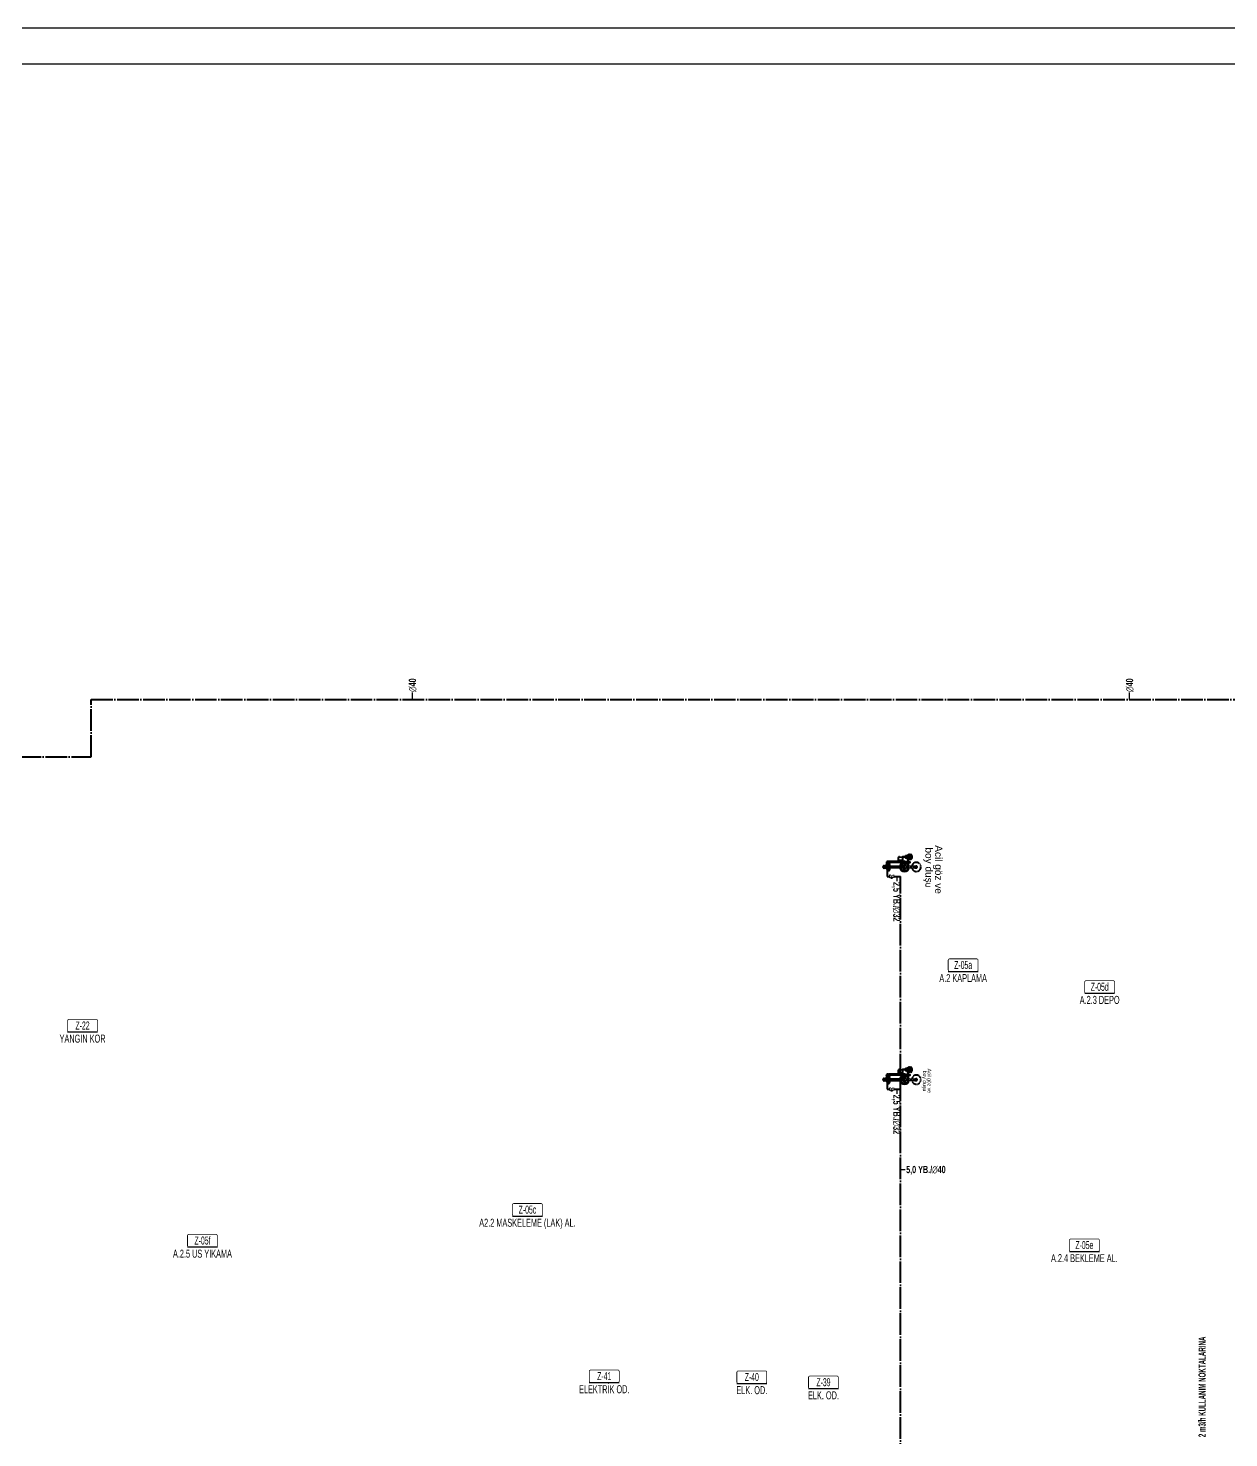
# Model space of a CAD drawing. Header units: centimetres. Extents: x 405464 to 563355, y 50011 to 66875.
# Drawn here: x 483717 to 487052, y 55097 to 59011 of the extents above; entities that cross this region are included whole.
import ezdxf
from ezdxf.enums import TextEntityAlignment as Align

# ---------------------------------------------------------------- set-up
doc = ezdxf.new("R2010")
doc.units = ezdxf.units.CM
doc.linetypes.add('HIDDEN', pattern=[9.525, 6.35, -3.175])
doc.linetypes.add('SOGUKSU1', pattern=[72, 60, -6, 0, -6])
for name, color, linetype in [('-M-MAHAL-DEBILER', 7, 'Continuous'), ('-M-MAHAL-ETIKET-NOT', 7, 'Continuous'), ('-M-MAHAL-ETIKET-NOTM', 7, 'Continuous'), ('-M-MAHAL-ETK-', 7, 'Continuous'), ('-M-MAHAL-HAVA-DEGISIM', 7, 'Continuous'), ('-M-MAHAL-NO', 7, 'Continuous'), ('-M-MAHAL-NOM', 7, 'Continuous')]:
    doc.layers.add(name, color=color, linetype=linetype)
for name, color, linetype, lineweight in [('0-KRCN-IST-KÜRESEL VANA', 4, 'Continuous', 25), ('0-KRCN-SHT-SOGUKSU', 141, 'SOGUKSU1', 40), ('0-KRCN-SHT-YAZI-ÇAP-TEMSU', 81, 'Continuous', 30), ('0-KRCN-SHT-ŞOK DUŞ', 171, 'Continuous', 40), ('0-KRCN-Z-ANTET', 71, 'Continuous', 30), ('0-MEK-SHT-SOGUKSU', 141, 'SOGUKSU1', 30), ('0-MEK-SHT-YAZI-ÇAP-TEMSU', 81, 'Continuous', 30)]:
    doc.layers.add(name, color=color, linetype=linetype, lineweight=lineweight)
doc.styles.add('-M-ISSO-TEXT-TTF', font='ARIALN.TTF')
doc.styles.add('-M-MHLETK-NOT', font='romans.shx', dxfattribs={"width": 0.7})
doc.styles.add('-M-MHLETK-TEXT', font='ARIALN.TTF', dxfattribs={"width": 0.7})
doc.styles.add('CAP', font='ARIALNB.TTF')
doc.styles.get("Standard").update_dxf_attribs({"font": 'arial.ttf'})

# ---------------------------------------------------------------- blocks, each defined once
blk = doc.blocks.new('M-MHLETK-YNG')
at = {"layer": '-M-MAHAL-ETIKET-NOTM', "color": 3, "style": '-M-ISSO-TEXT-TTF', "width": 0.8, "flags": 8}
blk.add_attdef('MAH-ADI2', text='', height=1.11, dxfattribs=at).set_placement((0, -2.55), align=Align.MIDDLE_CENTER)
at = {"layer": '-M-MAHAL-HAVA-DEGISIM', "style": '-M-MHLETK-NOT', "width": 0.5, "flags": 8}
blk.add_attdef('HAVADEG', text='', height=0.6, dxfattribs=at).set_placement((0, 3.61), align=Align.MIDDLE_CENTER)
blk.add_wipeout([(-2.08, 1.74), (2.08, 1.74), (2.08, 0), (-2.08, 0)]).dxf.layer = '-M-MAHAL-ETK-'
at = {"layer": '-M-MAHAL-ETK-', "color": 0}
for p, q in [((-2.08, 0), (2.08, 0)), ((-1.16, 0), (-1.16, 0))]:
    blk.add_line(p, q, dxfattribs=at)
blk.add_lwpolyline([(-1.88, 1.74, 0.1, 0.1, 0), (1.88, 1.74, 0.1, 0.1, -0.414214), (2.08, 1.54, 0.1, 0.1, 0), (2.08, 0.2, 0.1, 0.1, -0.414214), (1.88, 0, 0.1, 0.1, 0), (-1.88, 0, 0.1, 0.1, -0.414214), (-2.08, 0.2, 0.1, 0.1, 0), (-2.08, 1.54, 0.1, 0.1, -0.414214)], format="xyseb", close=True, dxfattribs=at)
at = {"layer": '-M-MAHAL-DEBILER', "color": 4, "style": '-M-MHLETK-NOT', "width": 0.5, "flags": 8}
blk.add_attdef('DEBIS', text='', height=0.4, dxfattribs=at).set_placement((-2.17, 2.15), align=Align.MIDDLE_CENTER)
at = {"layer": '-M-MAHAL-DEBILER', "color": 191, "style": '-M-MHLETK-NOT', "width": 0.5, "flags": 8}
blk.add_attdef('DEBIR', text='', height=0.4, dxfattribs=at).set_placement((-1.61, 2.15), align=Align.MIDDLE_CENTER)
at = {"layer": '-M-MAHAL-DEBILER', "color": 31, "style": '-M-MHLETK-NOT', "width": 0.5, "flags": 8}
blk.add_attdef('DEBIF', text='', height=0.4, dxfattribs=at).set_placement((1.59, 2.15), align=Align.MIDDLE_CENTER)
at = {"layer": '-M-MAHAL-DEBILER', "color": 1, "style": '-M-MHLETK-NOT', "width": 0.5, "flags": 8}
blk.add_attdef('DEBIE', text='', height=0.4, dxfattribs=at).set_placement((2.32, 2.15), align=Align.MIDDLE_CENTER)
at = {"layer": '-M-MAHAL-ETIKET-NOT', "color": 3}
for tag, height, style, width, flags, p in [('KIS', 0.04, '-M-MHLETK-NOT', 0.5, 9, (-2.59, 1.62)), ('ALAN', 0.04, '-M-MHLETK-NOT', 0.5, 9, (-2.58, 1.56)), ('RH', 0.04, '-M-MHLETK-NOT', 0.5, 9, (-2.39, 1.62)), ('YUKSEKLIK', 0.04, '-M-MHLETK-NOT', 0.5, 9, (-2.32, 1.56)), ('YAZ', 0.04, '-M-MHLETK-NOT', 0.5, 9, (-2.18, 1.62)), ('MAH-ADI', 1.11, '-M-ISSO-TEXT-TTF', 0.8, 8, (0, -0.93))]:
    blk.add_attdef(tag, text='', height=height, dxfattribs=dict(at, style=style, width=width, flags=flags)).set_placement(p, align=Align.MIDDLE_CENTER)
at = {"layer": '-M-MAHAL-ETIKET-NOT', "color": 3, "style": '-M-MHLETK-NOT', "width": 0.5, "flags": 9}
for tag, p, height in [('HL', (-2.62, 1.49), 0.0286), ('KLKTR', (-2.62, 1.42), 0.04), ('RDY-BOY1', (-2.61, 1.37), 0.0286), ('RDY-BOY2', (-2.61, 1.32), 0.0286), ('RDY-BOY3', (-2.61, 1.27), 0.0286), ('RDY-BOY4', (-2.61, 1.22), 0.0286), ('KON-BOY1', (-2.61, 1.14), 0.0286), ('KON-BOY2', (-2.61, 1.09), 0.0286), ('KON-BOY3', (-2.61, 1.04), 0.0286), ('FCU-TIP1', (-2.61, 0.96), 0.0286), ('FCU-TIP2', (-2.61, 0.91), 0.0286), ('FCU-TIP3', (-2.61, 0.86), 0.0286), ('VRV-TIP1', (-2.61, 0.76), 0.0286), ('VRV-TIP2', (-2.61, 0.71), 0.0286), ('HLA', (-2.52, 1.49), 0.0286), ('FCU-ADET1', (-2.52, 0.96), 0.0286), ('FCU-ADET2', (-2.52, 0.91), 0.0286), ('FCU-ADET3', (-2.52, 0.86), 0.0286), ('VRV-ADET1', (-2.52, 0.76), 0.0286), ('VRV-ADET2', (-2.52, 0.71), 0.0286), ('RDY-TIP1', (-2.5, 1.37), 0.0286), ('RDY-TIP2', (-2.5, 1.32), 0.0286), ('RDY-TIP3', (-2.5, 1.27), 0.0286), ('RDY-TIP4', (-2.5, 1.22), 0.0286), ('KON-TIP1', (-2.5, 1.14), 0.0286), ('KON-TIP2', (-2.5, 1.09), 0.0286), ('KON-TIP3', (-2.5, 1.04), 0.0286), ('FCU-KAP1', (-2.4, 0.96), 0.0286), ('FCU-KAP2', (-2.4, 0.91), 0.0286), ('FCU-KAP3', (-2.4, 0.86), 0.0286), ('VRV-KAP1', (-2.4, 0.76), 0.0286), ('VRV-KAP2', (-2.4, 0.71), 0.0286), ('RDY-ADET1', (-2.39, 1.37), 0.0286), ('RDY-ADET2', (-2.39, 1.32), 0.0286), ('RDY-ADET3', (-2.39, 1.27), 0.0286), ('RDY-ADET4', (-2.39, 1.22), 0.0286), ('KON-ADET1', (-2.39, 1.14), 0.0286), ('KON-ADET2', (-2.39, 1.09), 0.0286), ('KON-ADET3', (-2.39, 1.04), 0.0286), ('FCU-DUY1', (-2.27, 0.96), 0.0286), ('FCU-DUY2', (-2.27, 0.91), 0.0286), ('FCU-DUY3', (-2.27, 0.86), 0.0286), ('VRV-DUY1', (-2.27, 0.76), 0.0286), ('VRV-DUY2', (-2.27, 0.71), 0.0286), ('RDY-ISI1', (-2.27, 1.37), 0.0286), ('RDY-ISI2', (-2.27, 1.32), 0.0286), ('RDY-ISI3', (-2.27, 1.27), 0.0286), ('RDY-ISI4', (-2.27, 1.22), 0.0286), ('KON-ISI1', (-2.27, 1.14), 0.0286), ('KON-ISI2', (-2.27, 1.09), 0.0286), ('KON-ISI3', (-2.27, 1.04), 0.0286), ('SHG', (-2.23, 1.49), 0.0286), ('AHU', (-2.23, 1.44), 0.0286), ('FCU-SOG1', (-2.15, 0.96), 0.0286), ('FCU-SOG2', (-2.15, 0.91), 0.0286), ('FCU-SOG3', (-2.15, 0.86), 0.0286), ('VRV-SOG1', (-2.15, 0.76), 0.0286), ('VRV-SOG2', (-2.15, 0.71), 0.0286), ('LHG', (-2.13, 1.49), 0.0286), ('RDY-BNP1', (-2.1, 1.37), 0.0286), ('RDY-BNP2', (-2.1, 1.32), 0.0286), ('RDY-BNP3', (-2.1, 1.27), 0.0286), ('RDY-BNP4', (-2.1, 1.22), 0.0286), ('KON-BNP1', (-2.1, 1.14), 0.0286), ('KON-BNP2', (-2.1, 1.09), 0.0286), ('KON-BNP3', (-2.1, 1.04), 0.0286), ('HG', (-2.04, 1.49), 0.0286), ('FCU-ISI1', (-2.04, 0.96), 0.0286), ('FCU-ISI2', (-2.04, 0.91), 0.0286), ('FCU-ISI3', (-2.04, 0.86), 0.0286), ('VRV-ISI1', (-2.04, 0.76), 0.0286), ('VRV-ISI2', (-2.04, 0.71), 0.0286), ('HGA', (-1.96, 1.49), 0.0286), ('EF', (-1.96, 1.44), 0.0286), ('RDY-BNK1', (-1.96, 1.37), 0.0286), ('RDY-BNK2', (-1.96, 1.32), 0.0286), ('RDY-BNK3', (-1.96, 1.27), 0.0286), ('RDY-BNK4', (-1.96, 1.22), 0.0286), ('KON-BNK1', (-1.96, 1.14), 0.0286), ('KON-BNK2', (-1.96, 1.09), 0.0286), ('KON-BNK3', (-1.96, 1.04), 0.0286), ('FCU-DEBI1', (-1.95, 0.96), 0.0286), ('FCU-DEBI2', (-1.95, 0.91), 0.0286), ('FCU-DEBI3', (-1.95, 0.86), 0.0286), ('VRV-DEBI1', (-1.95, 0.76), 0.0286), ('VRV-DEBI2', (-1.95, 0.71), 0.0286), ('FCU-BNP1', (-1.83, 0.96), 0.0286), ('FCU-BNP2', (-1.83, 0.91), 0.0286), ('FCU-BNP3', (-1.83, 0.86), 0.0286), ('VRV-BNP1', (-1.83, 0.76), 0.0286), ('VRV-BNP2', (-1.83, 0.71), 0.0286), ('FCU-BNK1', (-1.61, 0.96), 0.0286), ('FCU-BNK2', (-1.61, 0.91), 0.0286), ('FCU-BNK3', (-1.61, 0.86), 0.0286), ('VRV-BNK1', (-1.61, 0.76), 0.0286), ('VRV-BNK2', (-1.61, 0.71), 0.0286)]:
    blk.add_attdef(tag, p, '', height=height, dxfattribs=at)
at = {"layer": '-M-MAHAL-HAVA-DEGISIM', "style": '-M-MHLETK-NOT', "width": 0.5, "flags": 8}
blk.add_attdef('HAVA', text='', height=0.6, dxfattribs=at).set_placement((0, 2.4), align=Align.MIDDLE_CENTER)
at = {"layer": '-M-MAHAL-NO', "color": 7, "style": '-M-MHLETK-TEXT', "width": 0.6, "flags": 8}
blk.add_attdef('MAH-NO', text='', height=1.11, dxfattribs=at).set_placement((0, 0.89), align=Align.MIDDLE_CENTER)
at = {"layer": '-M-MAHAL-NOM', "color": 7, "style": '-M-MHLETK-TEXT', "width": 0.6, "flags": 8}
blk.add_attdef('MAH-NOM', text='', height=1.11, dxfattribs=at).set_placement((0, 0.89), align=Align.MIDDLE_CENTER)
blk = doc.blocks.new('EYE WASH & SHOWER')
at = {"layer": '0-KRCN-SHT-ŞOK DUŞ', "color": 120, "linetype": 'HIDDEN', "ltscale": 0.05}
blk.add_polyline3d([(22, 803, 0), (34, 806, 0), (46, 810, 0), (58, 815, 0), (69, 821, 0), (79, 828, 0), (88, 837, 0), (97, 846, 0), (104, 856, 0), (111, 866, 0), (116, 878, 0), (121, 889, 0), (124, 901, 0), (126, 914, 0), (127, 926, 0), (126, 939, 0), (124, 951, 0), (122, 963, 0), (117, 975, 0), (112, 987, 0), (106, 997, 0), (98, 1007, 0), (90, 1017, 0), (81, 1025, 0), (71, 1033, 0), (60, 1039, 0), (49, 1045, 0), (37, 1049, 0), (25, 1052, 0), (12, 1054, 0), (0, 1054, 0), (-13, 1054, 0), (-25, 1052, 0), (-37, 1049, 0), (-49, 1044, 0), (-60, 1039, 0), (-71, 1033, 0), (-81, 1025, 0), (-90, 1017, 0), (-98, 1007, 0), (-106, 997, 0), (-112, 986, 0), (-117, 975, 0), (-122, 963, 0), (-124, 951, 0), (-126, 939, 0), (-127, 926, 0), (-126, 914, 0), (-124, 901, 0), (-121, 889, 0), (-116, 877, 0), (-111, 866, 0), (-104, 856, 0), (-97, 846, 0), (-88, 836, 0), (-79, 828, 0), (-68, 821, 0), (-58, 815, 0), (-46, 810, 0), (-34, 806, 0), (-22, 803, 0)], dxfattribs=at)
at = {"layer": '0-KRCN-SHT-ŞOK DUŞ', "linetype": 'HIDDEN', "ltscale": 0.05}
for points in [[(22, 917, 0), (23, 919, 0), (24, 921, 0), (24, 923, 0), (25, 926, 0), (25, 928, 0), (24, 930, 0), (24, 932, 0), (24, 935, 0), (23, 937, 0), (22, 939, 0), (21, 941, 0), (19, 943, 0), (18, 944, 0), (16, 946, 0), (15, 947, 0), (13, 949, 0), (11, 950, 0), (9, 951, 0), (6, 951, 0), (4, 952, 0), (2, 952, 0), (0, 952, 0), (-3, 952, 0), (-5, 952, 0), (-7, 951, 0), (-9, 950, 0), (-11, 950, 0), (-13, 948, 0), (-15, 947, 0), (-17, 946, 0), (-18, 944, 0), (-20, 942, 0), (-21, 940, 0), (-22, 938, 0), (-23, 936, 0), (-24, 934, 0), (-24, 932, 0), (-25, 930, 0), (-25, 928, 0), (-25, 925, 0), (-24, 923, 0), (-24, 921, 0), (-23, 919, 0), (-22, 917, 0)], [(-25, 887, 0), (-25, 890, 0)], [(-25, 887, 0), (-25, 890, 0)], [(-23, 891, 0), (-20, 891, 0)], [(-23, 891, 0), (-20, 891, 0)], [(-23, 885, 0), (-20, 885, 0)], [(-23, 885, 0), (-20, 885, 0)], [(22, 927, 0), (22, 930, 0), (22, 932, 0), (21, 934, 0), (21, 936, 0), (20, 938, 0), (19, 940, 0), (17, 942, 0), (16, 943, 0), (14, 945, 0), (12, 946, 0), (11, 947, 0), (9, 948, 0), (6, 949, 0), (4, 949, 0), (2, 950, 0), (0, 950, 0), (-2, 950, 0), (-4, 949, 0), (-6, 949, 0), (-9, 948, 0), (-11, 947, 0), (-12, 946, 0), (-14, 945, 0), (-16, 943, 0), (-17, 942, 0), (-19, 940, 0), (-20, 938, 0), (-21, 936, 0), (-21, 934, 0), (-22, 932, 0), (-22, 930, 0), (-22, 927, 0)], [(-22, 927, 0), (-22, 917, 0)], [(-22, 891, 0), (-22, 917, 0)], [(-22, 891, 0), (-22, 917, 0)], [(-20, 891, 0), (23, 891, 0)], [(-20, 891, 0), (23, 891, 0)], [(-20, 885, 0), (23, 885, 0)], [(-20, 885, 0), (-15, 885, 0)], [(-20, 885, 0), (-15, 885, 0)], [(-20, 885, 0), (23, 885, 0)], [(-20, 885, 0), (-15, 885, 0)], [(-20, 885, 0), (-15, 885, 0)], [(-17, 568, 0), (-17, 885, 0)], [(17, 568, 0), (17, 885, 0)], [(22, 917, 0), (22, 927, 0)], [(22, 891, 0), (22, 917, 0)], [(22, 891, 0), (22, 917, 0)], [(25, 887, 0), (25, 890, 0)], [(25, 887, 0), (25, 890, 0)]]:
    blk.add_polyline3d(points, dxfattribs=at)
at = {"layer": '0-KRCN-SHT-ŞOK DUŞ'}
for points in [[(-282, 454, 0), (-269, 532, 0)], [(-180, 432, 0), (-264, 432, 0)], [(-180, 548, 0), (-250, 548, 0)], [(-175, 543, 0), (-175, 437, 0)], [(-165, 543, 0), (-175, 543, 0)], [(-165, 529, 0), (-175, 529, 0)], [(-118, 549, 0), (-165, 549, 0), (-165, 522, 0), (-114, 522, 0), (-114, 541, 0)], [(-157, 568, 0), (-157, 570, 0)], [(-156, 571, 0), (-156, 576, 0)], [(-156, 571, 0), (-154, 571, 0)], [(-156, 567, 0), (-153, 567, 0)], [(-156, 567, 0), (-154, 567, 0)], [(-156, 567, 0), (-154, 567, 0)], [(-123, 567, 0), (-156, 567, 0), (-156, 549, 0), (-123, 549, 0), (-123, 564, 0)], [(-155, 619, 0), (-44, 619, 0)], [(-56, 612, 0), (-155, 612, 0)], [(-155, 504, 0), (-155, 207, 0)], [(-124, 504, 0), (-155, 504, 0)], [(-126, 571, 0), (-154, 571, 0)], [(-125, 567, 0), (-154, 567, 0)], [(-126, 567, 0), (-154, 567, 0)], [(-126, 567, 0), (-154, 567, 0)], [(-151, 549, 0), (-151, 522, 0)], [(-148, 567, 0), (-148, 549, 0)], [(-148, 522, 0), (-148, 504, 0)], [(-131, 567, 0), (-131, 549, 0)], [(-131, 522, 0), (-131, 504, 0)], [(-128, 549, 0), (-128, 522, 0)], [(-124, 571, 0), (-126, 571, 0)], [(-123, 567, 0), (-126, 567, 0)], [(-124, 504, 0), (-124, 207, 0)], [(-77, 609, 0), (-72, 609, 0)], [(-77, 584, 0), (-72, 584, 0)], [(-44, 603, 0), (-62, 603, 0)], [(-62, 590, 0), (-44, 590, 0)], [(-59, 615, 0), (-59, 615, 0)], [(-56, 619, 0), (-44, 619, 0)], [(-56, 612, 0), (-44, 612, 0)], [(-45, 590, 0), (-53, 590, 0)], [(-44, 612, 0), (-52, 612, 0)], [(-41, 626, 0), (-44, 626, 0)], [(-44, 626, 0), (-44, 515, 0)], [(-41, 515, 0), (-44, 515, 0)], [(-41, 626, 0), (-41, 515, 0)], [(-41, 619, 0), (-36, 619, 0)], [(-41, 619, 0), (-17, 619, 0)], [(-41, 612, 0), (-36, 612, 0)], [(-17, 612, 0), (-41, 612, 0)], [(-17, 603, 0), (-41, 603, 0)], [(-17, 590, 0), (-41, 590, 0)], [(-31, 528, 0), (-41, 528, 0)], [(-31, 522, 0), (-41, 522, 0)], [(-33, 615, 0), (-33, 615, 0)], [(-31, 539, 0), (-31, 511, 0)], [(31, 539, 0), (-31, 539, 0)], [(-31, 511, 0), (31, 511, 0)], [(-27, 568, 0), (-27, 539, 0)], [(28, 568, 0), (-27, 568, 0)], [(-27, 511, 0), (-27, 482, 0)], [(28, 482, 0), (-27, 482, 0)], [(-20, 157, 0), (-20, 471, 0)], [(-17, 157, 0), (-17, 483, 0)], [(-15, 539, 0), (-15, 511, 0)], [(-14, 539, 0), (-14, 568, 0)], [(-14, 482, 0), (-14, 511, 0)], [(14, 539, 0), (14, 568, 0)], [(14, 482, 0), (14, 511, 0)], [(15, 539, 0), (15, 511, 0)], [(17, 619, 0), (45, 619, 0)], [(45, 612, 0), (17, 612, 0)], [(62, 603, 0), (17, 603, 0)], [(62, 590, 0), (17, 590, 0)], [(17, 157, 0), (17, 483, 0)], [(20, 157, 0), (20, 471, 0)], [(28, 568, 0), (28, 539, 0)], [(28, 511, 0), (28, 482, 0)], [(31, 511, 0), (31, 539, 0)], [(48, 615, 0), (48, 615, 0)], [(72, 610, 0), (77, 610, 0)], [(72, 584, 0), (75, 584, 0)], [(-157, 144, 0), (-157, 142, 0)], [(-156, 145, 0), (-153, 145, 0)], [(-156, 135, 0), (-156, 141, 0)], [(-156, 141, 0), (-153, 141, 0)], [(-153, 145, 0), (-125, 145, 0)], [(-153, 141, 0), (-125, 141, 0)], [(-151, 190, 0), (-151, 162, 0)], [(-147, 207, 0), (-147, 190, 0)], [(-147, 162, 0), (-147, 145, 0)], [(-131, 207, 0), (-131, 190, 0)], [(-131, 162, 0), (-131, 145, 0)], [(-127, 190, 0), (-127, 162, 0)], [(-122, 145, 0), (-125, 145, 0)], [(-122, 141, 0), (-125, 141, 0)], [(-123, 141, 0), (-123, 135, 0)], [(-121, 144, 0), (-121, 142, 0)], [(-113, 131, 0), (-118, 131, 0)], [(-113, 98, 0), (-118, 98, 0)], [(-113, 131, 0), (-113, 128, 0)], [(-113, 128, 0), (-113, 100, 0)], [(-113, 97, 0), (-113, 100, 0)], [(-110, 132, 0), (-112, 132, 0)], [(-110, 96, 0), (-112, 96, 0)], [(-108, 131, 0), (-108, 128, 0)], [(-108, 130, 0), (-50, 130, 0)], [(-108, 128, 0), (-108, 100, 0)], [(-108, 128, 0), (-108, 100, 0)], [(-108, 128, 0), (-108, 100, 0)], [(-108, 97, 0), (-108, 100, 0)], [(-108, 97, 0), (-108, 100, 0)], [(-108, 97, 0), (-108, 100, 0)], [(-108, 99, 0), (-50, 99, 0)], [(-50, 134, 0), (-43, 134, 0)], [(-50, 130, 0), (-50, 134, 0)], [(-50, 130, 0), (-50, 99, 0)], [(-50, 99, 0), (-50, 94, 0)], [(-50, 94, 0), (-43, 94, 0)], [(-43, 94, 0), (-43, 137, 0)], [(-43, 91, 0), (-43, 95, 0)], [(-41, 139, 0), (-38, 139, 0)], [(-41, 90, 0), (-38, 90, 0)], [(-36, 95, 0), (-36, 137, 0)], [(-36, 137, 0), (-22, 137, 0)], [(-36, 91, 0), (-36, 95, 0)], [(-36, 92, 0), (-22, 92, 0)], [(-32, 32, 0), (-32, 29, 0), (-31, 26, 0), (-30, 23, 0), (-29, 20, 0), (-28, 17, 0), (-26, 14, 0), (-25, 12, 0), (-22, 9, 0), (-20, 7, 0), (-18, 5, 0), (-15, 4, 0), (-12, 2, 0), (-9, 1, 0), (-6, 1, 0), (-3, 0, 0), (0, 0, 0), (3, 0, 0), (6, 1, 0), (9, 1, 0), (12, 2, 0), (15, 4, 0), (18, 5, 0), (20, 7, 0), (22, 9, 0), (25, 12, 0), (26, 14, 0), (28, 17, 0), (29, 20, 0), (30, 23, 0), (31, 26, 0), (32, 29, 0), (32, 32, 0)], [(-25, 155, 0), (-25, 152, 0)], [(-25, 155, 0), (-25, 152, 0)], [(-22, 125, 0), (-23, 123, 0), (-24, 121, 0), (-24, 119, 0), (-25, 117, 0), (-25, 114, 0), (-25, 112, 0), (-24, 110, 0), (-24, 108, 0), (-23, 106, 0), (-22, 103, 0), (-21, 101, 0), (-20, 100, 0), (-18, 98, 0), (-17, 96, 0), (-15, 95, 0), (-13, 93, 0), (-11, 92, 0), (-9, 91, 0), (-7, 91, 0), (-5, 90, 0), (-3, 90, 0), (0, 90, 0), (2, 90, 0), (4, 90, 0), (6, 91, 0), (9, 91, 0), (11, 92, 0), (13, 93, 0), (15, 94, 0), (16, 96, 0), (18, 97, 0), (19, 99, 0), (21, 101, 0), (22, 103, 0), (23, 105, 0), (24, 107, 0), (24, 109, 0), (24, 112, 0), (25, 114, 0), (25, 116, 0), (24, 118, 0), (24, 121, 0), (23, 123, 0), (22, 125, 0)], [(-25, 73, 0), (-25, 76, 0)], [(-23, 157, 0), (-20, 157, 0)], [(-23, 157, 0), (-20, 157, 0)], [(-23, 151, 0), (-20, 151, 0)], [(-23, 151, 0), (-20, 151, 0)], [(20, 78, 0), (-23, 78, 0)], [(20, 72, 0), (-23, 72, 0)], [(-22, 151, 0), (-22, 125, 0)], [(-22, 151, 0), (-22, 125, 0)], [(-22, 114, 0), (-22, 125, 0)], [(-22, 114, 0), (-22, 112, 0), (-22, 110, 0), (-21, 108, 0), (-21, 106, 0), (-20, 104, 0), (-19, 102, 0), (-17, 100, 0), (-16, 99, 0), (-14, 97, 0), (-12, 96, 0), (-11, 95, 0), (-9, 94, 0), (-6, 93, 0), (-4, 92, 0), (-2, 92, 0), (0, 92, 0), (2, 92, 0), (4, 92, 0), (6, 93, 0), (9, 94, 0), (11, 95, 0), (12, 96, 0), (14, 97, 0), (16, 99, 0), (17, 100, 0), (19, 102, 0), (20, 104, 0), (21, 106, 0), (21, 108, 0), (22, 110, 0), (22, 112, 0), (22, 114, 0)], [(-22, 78, 0), (-22, 104, 0)], [(-20, 157, 0), (23, 157, 0)], [(-20, 157, 0), (-15, 157, 0)], [(-20, 157, 0), (-15, 157, 0)], [(-20, 157, 0), (23, 157, 0)], [(-20, 157, 0), (-15, 157, 0)], [(-20, 157, 0), (-15, 157, 0)], [(-20, 151, 0), (23, 151, 0)], [(-20, 151, 0), (23, 151, 0)], [(23, 78, 0), (20, 78, 0)], [(23, 72, 0), (20, 72, 0)], [(22, 151, 0), (22, 125, 0)], [(22, 151, 0), (22, 125, 0)], [(22, 125, 0), (22, 114, 0)], [(22, 78, 0), (22, 103, 0)], [(25, 155, 0), (25, 152, 0)], [(25, 155, 0), (25, 152, 0)], [(25, 73, 0), (25, 76, 0)], [(87, 128, 0), (90, 130, 0), (92, 132, 0), (95, 134, 0), (97, 136, 0), (98, 139, 0), (100, 142, 0), (101, 144, 0), (102, 147, 0), (103, 150, 0), (103, 153, 0), (103, 157, 0), (103, 160, 0), (102, 163, 0), (102, 166, 0), (100, 169, 0), (99, 171, 0), (97, 174, 0), (95, 177, 0), (93, 179, 0), (91, 181, 0), (88, 183, 0), (86, 184, 0), (83, 185, 0), (80, 186, 0), (77, 187, 0), (74, 187, 0), (70, 187, 0), (67, 187, 0), (64, 186, 0), (61, 186, 0), (58, 184, 0), (56, 183, 0)]]:
    blk.add_polyline3d(points, dxfattribs=at)
for points in [[(-123, 522, 0), (-123, 504, 0), (-156, 504, 0)], [(-123, 522, 0), (-156, 504, 0), (-156, 522, 0)], [(-114, 190, 0), (-114, 162, 0), (-164, 162, 0)], [(-114, 190, 0), (-164, 162, 0), (-164, 190, 0)], [(-123, 207, 0), (-123, 190, 0), (-156, 190, 0)], [(-123, 207, 0), (-156, 190, 0), (-156, 207, 0)], [(-123, 162, 0), (-123, 145, 0), (-156, 145, 0)], [(-123, 162, 0), (-156, 145, 0), (-156, 162, 0)]]:
    blk.add_polyline3d(points, close=True, dxfattribs=at)
for centre, radius in [((-113, 596), 0.584), ((-109, 626), 0.584), ((-109, 567), 0.584), ((-98, 653), 0.584), ((-98, 540), 0.584), ((-80, 676), 0.584), ((-80, 517), 0.584), ((-56, 696), 0.584), ((-56, 499), 0.584), ((-29, 705), 0.584), ((-29, 488), 0.584), ((29, 705), 0.584), ((29, 488), 0.584), ((56, 694), 0.584), ((56, 499), 0.584), ((80, 676), 0.584), ((80, 517), 0.584), ((98, 653), 0.584), ((98, 540), 0.584), ((109, 626), 0.584), ((109, 567), 0.584), ((113, 596), 0.584), ((-88, 165), 5.56), ((0, 13), 5.56), ((88, 165), 5.56)]:
    blk.add_circle(centre, radius, dxfattribs=at)
at = {"layer": '0-KRCN-SHT-ŞOK DUŞ', "linetype": 'HIDDEN', "ltscale": 0.05}
for centre, start, end in [((-23, 890), 90.0001, 178.0001), ((-23, 890), 90.0001, 178.0001), ((-23, 887), 181.9999, 269.9999), ((-23, 887), 181.9999, 269.9999), ((23, 890), 1.9999, 89.9999), ((23, 890), 1.9999, 89.9999), ((23, 887), 270.0001, 358.0001), ((23, 887), 270.0001, 358.0001)]:
    blk.add_arc(centre, 1.6, start, end, dxfattribs=at)
at = {"layer": '0-KRCN-SHT-ŞOK DUŞ'}
for centre, radius, start, end in [((-264, 451), 19, 170.0018, 270.0002), ((-250, 529), 19.1, 90, 170.0015), ((-180, 543), 4.78, 360, 90), ((-180, 437), 4.78, 270, 0), ((-155, 615), 3.45, 90, 180), ((-155, 615), 3.45, 180, 270), ((-156, 570), 1.15, 90.0013, 178.0012), ((-156, 568), 1.15, 181.9988, 269.9987), ((-156, 568), 1.15, 181.9988, 269.9987), ((-156, 568), 1.15, 181.9988, 269.9987), ((-118, 576), 37.7, 108.449, 180), ((0, 596), 127, 173.0413, 262.4437), ((0, 596), 127, 97.5563, 169.8864), ((-76, 597), 13.4, 158.254, 179.9997), ((-76, 597), 13.4, 179.9997, 201.7454), ((-76, 597), 12.9, 136.082, 158.2554), ((-76, 596), 12.9, 201.7462, 223.9196), ((-76, 597), 12.5, 113.2751, 136.0813), ((-76, 596), 12.5, 223.9187, 246.7249), ((-69, 597), 14.5, 159.7868, 180), ((-69, 597), 14.5, 180, 200.2132), ((-70, 597), 12.9, 138.3663, 159.7866), ((-70, 596), 12.9, 200.2134, 221.6337), ((-77, 598), 12, 90.0021, 113.2769), ((-77, 596), 12, 246.726, 270.0008), ((-71, 598), 11.7, 114.9852, 138.3666), ((-71, 595), 11.7, 221.6334, 245.0148), ((-77, 598), 12, 83.4218, 89.9969), ((-77, 596), 12, 270.0031, 273.6151), ((-72, 599), 10.2, 89.9995, 114.9846), ((-72, 594), 10.2, 245.0154, 270.0005), ((-69, 596), 5.96, 162.4468, 179.9994), ((-69, 596), 5.96, 180.0006, 197.5532), ((-71, 597), 3.72, 118.4767, 142.6337), ((-70, 597), 4.69, 142.6328, 162.4469), ((-70, 596), 4.69, 197.5531, 217.3672), ((-71, 595), 3.72, 217.3663, 241.5233), ((-72, 599), 10.2, 65.0154, 90.0005), ((-71, 598), 2.69, 90.0018, 118.4781), ((-71, 595), 2.69, 241.5219, 269.9982), ((-72, 594), 10.2, 269.9995, 294.9846), ((-71, 598), 2.69, 61.5221, 89.9985), ((-71, 595), 2.69, 270.0015, 298.4779), ((-72, 597), 3.72, 37.3656, 61.5227), ((-72, 595), 3.72, 298.4773, 322.6344), ((-72, 597), 4.69, 17.5531, 37.3672), ((-72, 596), 4.69, 322.6328, 342.4469), ((-74, 596), 5.96, 359.9998, 17.5524), ((-74, 596), 5.96, 342.4476, 0.0002), ((-72, 598), 11.7, 41.6334, 65.0148), ((-72, 595), 11.7, 294.9852, 318.3666), ((-73, 597), 12.9, 20.2134, 41.6337), ((-73, 596), 12.9, 318.3663, 339.7866), ((-75, 597), 14.5, 359.9998, 20.2129), ((-75, 597), 14.5, 339.7871, 0.0002), ((-56, 615), 3.45, 90, 180), ((-56, 615), 3.45, 180, 270), ((-36, 615), 3.45, 360, 90), ((-36, 615), 3.45, 270, 0), ((0, 596), 35.7, 154.4798, 166.561), ((0, 596), 35.7, 154.4797, 169.7584), ((0, 596), 35.7, 190.2419, 231.8569), ((0, 596), 35.7, 190.2419, 231.8569), ((0, 596), 35.7, 117.881, 141.3565), ((0, 596), 127, 277.5563, 82.4437), ((0, 596), 35.7, 38.6442, 62.1197), ((0, 596), 35.7, 38.6442, 62.1197), ((0, 596), 35.7, 308.1426, 349.7576), ((0, 596), 35.7, 308.1426, 349.7576), ((0, 596), 35.7, 10.2416, 25.5203), ((0, 596), 35.7, 10.2416, 25.5203), ((45, 615), 3.45, 360, 90), ((45, 615), 3.45, 270, 0), ((75, 597), 14.5, 159.8015, 180.002), ((75, 597), 14.5, 179.998, 200.1985), ((73, 597), 13, 138.3824, 159.7959), ((73, 596), 13, 200.2025, 221.6161), ((72, 598), 11.7, 115.0005, 138.3865), ((72, 595), 11.7, 221.616, 245.0019), ((72, 599), 10.2, 89.9996, 114.9996), ((73, 597), 4.69, 142.632, 162.446), ((74, 596), 5.96, 162.4429, 179.9955), ((74, 596), 5.96, 180.0045, 197.5571), ((73, 596), 4.69, 197.554, 217.368), ((72, 594), 10.2, 245.0004, 270.0004), ((72, 597), 3.72, 118.4792, 142.6362), ((72, 595), 3.72, 217.3638, 241.5208), ((71, 598), 2.69, 90.0007, 118.4771), ((71, 595), 2.69, 241.5229, 269.9993), ((71, 598), 2.69, 61.5202, 89.9966), ((71, 595), 2.69, 270.0034, 298.4798), ((72, 599), 10.2, 65.0004, 90.0004), ((72, 594), 10.2, 269.9996, 294.9996), ((71, 597), 3.72, 37.3699, 61.5269), ((71, 595), 3.72, 298.4731, 322.6301), ((70, 597), 4.69, 17.5459, 37.36), ((70, 596), 4.69, 322.64, 342.4541), ((69, 596), 5.96, 0.0045, 17.5571), ((69, 596), 5.96, 342.4429, 359.9955), ((77, 595), 11.9, 261.8613, 269.8092), ((77, 598), 11.9, 89.8089, 94.5116), ((71, 598), 11.7, 41.6117, 64.9976), ((71, 595), 11.7, 294.9999, 318.3858), ((77, 598), 11.9, 66.3695, 89.8108), ((77, 595), 11.9, 269.8082, 293.2494), ((70, 597), 13, 20.2015, 41.615), ((70, 596), 13, 318.3865, 339.8001), ((76, 597), 12.5, 43.4974, 66.3656), ((76, 596), 12.5, 293.2525, 316.1207), ((69, 597), 14.5, 0.0009, 20.2013), ((69, 597), 14.5, 339.7987, 359.9991), ((76, 596), 13, 316.1175, 338.2193), ((76, 597), 13, 21.4004, 43.5022), ((76, 597), 13.6, 359.8086, 21.3971), ((76, 597), 13.6, 338.2194, 359.808), ((103, 578), 4.76, 349.8223, 0.0071), ((-156, 144), 1.15, 90.0144, 178.0143), ((-156, 142), 1.15, 181.9857, 269.9856), ((-118, 135), 37.7, 179.5814, 269.9998), ((-123, 144), 1.15, 1.9857, 89.9856), ((-123, 142), 1.15, 270.0144, 358.0143), ((-118, 135), 4.56, 179.9984, 269.9984), ((-112, 131), 1.15, 92.0431, 180.043), ((-112, 98), 1.15, 180.0203, 268.0202), ((-110, 131), 1.15, 359.957, 87.9569), ((-110, 98), 1.15, 271.9798, 359.9797), ((-110, 98), 1.15, 271.9798, 359.9797), ((-110, 98), 1.15, 271.9798, 359.9797), ((-71, 156), 31.7, 59.9748, 235.1475), ((0, 279), 111, 239.9779, 258.5628), ((-143, 32), 111, 359.9753, 36.9404), ((-41, 137), 1.6, 91.9726, 179.9726), ((-41, 91), 1.6, 179.9819, 267.9819), ((-38, 137), 1.6, 0.0274, 88.0274), ((-38, 91), 1.6, 272.0181, 0.0181), ((-23, 155), 1.6, 90.0001, 178.0001), ((-23, 155), 1.6, 90.0001, 178.0001), ((-23, 152), 1.6, 181.9999, 269.9999), ((-23, 152), 1.6, 181.9999, 269.9999), ((-23, 76), 1.6, 90.0001, 178.0001), ((-23, 73), 1.6, 181.9999, 269.9999), ((0, 279), 111, 281.5518, 300.0256), ((23, 155), 1.6, 1.9999, 89.9999), ((23, 155), 1.6, 1.9999, 89.9999), ((23, 152), 1.6, 270.0001, 358.0001), ((23, 152), 1.6, 270.0001, 358.0001), ((23, 76), 1.6, 2.0045, 90.0044), ((23, 73), 1.6, 269.9956, 357.9955), ((143, 32), 111, 119.9758, 180.0247)]:
    blk.add_arc(centre, radius, start, end, dxfattribs=at)
at = {"layer": '0-KRCN-SHT-ŞOK DUŞ', "color": 120}
for radius, start, end in [(123, 172.816, 262.1988), (123, 97.8011, 169.5571), (119, 172.5749, 261.9367), (119, 98.0633, 169.2043), (110, 171.9252, 255.5362), (110, 98.7698, 168.2527), (123, 277.8011, 82.1989), (119, 278.0633, 81.9367), (110, 284.6592, 81.2303)]:
    blk.add_arc((0, 596), radius, start, end, dxfattribs=at)
blk = doc.blocks.new('A$C69F6072A')
at = {"layer": '0-KRCN-SHT-ŞOK DUŞ'}
h = blk.add_hatch(color=256, dxfattribs=at)
h.paths.add_polyline_path([(6, 17.2, 0.556435), (-7.3, 17.2, 0.604675)])
h.paths.add_polyline_path([(5, 17.2, -0.554804), (-6.3, 17.2, -0.510543)], flags=16)
for points in [[(-4.1, 5.6, 0.655822), (-1.7, 3.8), (-1.7, -3.4), (0.3, -3.4), (0.3, 3.8, 0.655822), (2.8, 5.6)], [(11.6, 8.4), (11.6, 4.7), (14.4, 4.7), (14.4, 8.4), (18.2, 8.4), (18.2, 11.3), (14.4, 11.3), (14.4, 15), (11.6, 15), (11.6, 11.3), (7.8, 11.3), (7.8, 8.4)]]:
    blk.add_hatch(color=256, dxfattribs=at).paths.add_polyline_path(points)
blk.add_lwpolyline([(-1.7, 3.6), (-2.5, 3.6, -0.414214), (-4.2, 5.3), (-4.2, 5.6), (2.8, 5.6), (2.8, 5.3, -0.414214), (1.2, 3.6), (0.3, 3.6)], format="xyb", dxfattribs=at)
for points in [[(0.3, 3.6), (0.3, -3.4), (-1.7, -3.4), (-1.7, 3.6)], [(11.6, 11.3), (7.8, 11.3), (7.8, 8.4), (11.6, 8.4)], [(11.6, 11.3), (11.6, 15), (14.4, 15), (14.4, 11.3)], [(14.4, 8.4), (14.4, 4.7), (11.6, 4.7), (11.6, 8.4)], [(14.4, 8.4), (18.2, 8.4), (18.2, 11.3), (14.4, 11.3)]]:
    blk.add_lwpolyline(points, dxfattribs=at)
for centre, radius in [((-7.1, 12.7), 0.271), ((-5.8, 11), 0.271), ((-4.9, 9.6), 0.271), ((-4.2, 8.1), 0.271), ((-4.1, 12.7), 0.271), ((-3.8, 6.6), 0.271), ((-3.4, 11), 0.271), ((-2.7, 9.6), 0.271), ((-0.7, 17.8), 2.26), ((-2.3, 8.1), 0.271), ((-2, 6.6), 0.271), ((-0.7, 17.8), 1.3), ((-0.7, 12.3), 0.271), ((-0.7, 10.2), 0.271), ((-0.7, 8.4), 0.271), ((-0.7, 6.6), 0.271), ((0.7, 6.6), 0.271), ((1, 8.1), 0.271), ((1.4, 9.6), 0.271), ((2, 11), 0.271), ((2.5, 6.6), 0.271), ((2.8, 12.7), 0.271), ((2.9, 8.1), 0.271), ((3.6, 9.6), 0.271), ((4.4, 11), 0.271), ((5.7, 12.7), 0.271)]:
    blk.add_circle(centre, radius, dxfattribs=at)
for centre, radius, start, end in [((-0.7, 13.1), 7.8, 31.8138, 148.1862), ((-0.7, 20.7), 7.48, 207.6794, 332.3206), ((-0.7, 13.1), 6.95, 35.9075, 144.0925), ((-0.7, 20.7), 6.63, 211.9566, 328.0434)]:
    blk.add_arc(centre, radius, start, end, dxfattribs=at)
blk = doc.blocks.new('0-MEK-SHT-KÜRESELVANA')
at = {"layer": '0-KRCN-IST-KÜRESEL VANA'}
blk.add_hatch(color=256, dxfattribs=at).paths.add_polyline_path([(1.4, 0, 1), (-1.4, 0, 1)])
for p, q in [((-1.1, 0.9), (-4.2, 3)), ((-4.2, -3.1), (-4.2, 3)), ((-4.2, 3), (-4.2, -3.1)), ((-2.4, 4.6), (2.3, 4.6)), ((0, 4.6), (-2.4, 4.6)), ((0, 0), (0, 4.6)), ((2.3, 4.6), (0, 4.6)), ((1.1, 0.8), (4.3, 3)), ((4.3, -3.1), (4.3, 3)), ((4.3, 3), (4.3, -3.1)), ((-4.2, -3.1), (-1.1, -0.9)), ((4.3, -3.1), (1.1, -0.8))]:
    blk.add_line(p, q, dxfattribs=at)
for points in [[(-4.5, 3.7), (-5, 3.7), (-5, -3.8), (-4.5, -3.8)], [(4.6, 3.7), (5, 3.7), (5, -3.8), (4.6, -3.8)]]:
    blk.add_lwpolyline(points, close=True, dxfattribs=at)
blk.add_circle((0, 0), 1.42, dxfattribs=at)
blk.add_wipeout([(4.3, 3), (4.3, -3.1), (1.1, -0.9), (1.2, -0.8), (1.2, -0.7), (1.2, -0.7), (1.3, -0.6), (1.3, -0.5), (1.4, -0.4), (1.4, -0.3), (1.4, -0.2), (1.4, -0.1), (1.4, 0), (1.4, 0.1), (1.4, 0.2), (1.4, 0.2), (1.4, 0.3), (1.4, 0.4), (1.3, 0.5), (1.3, 0.6), (1.2, 0.7), (1.2, 0.7), (1.2, 0.8), (1.1, 0.8), (1.1, 0.9)]).dxf.layer = '0-KRCN-IST-KÜRESEL VANA'
blk.add_wipeout([(-4.2, 3), (-4.2, -3.1), (-1.1, -0.9), (-1.2, -0.8), (-1.2, -0.7), (-1.2, -0.7), (-1.3, -0.6), (-1.3, -0.5), (-1.4, -0.4), (-1.4, -0.3), (-1.4, -0.2), (-1.4, -0.1), (-1.4, 0), (-1.4, 0.1), (-1.4, 0.2), (-1.4, 0.2), (-1.4, 0.3), (-1.4, 0.4), (-1.3, 0.5), (-1.3, 0.6), (-1.2, 0.7), (-1.2, 0.7), (-1.2, 0.8), (-1.1, 0.8), (-1.1, 0.9)]).dxf.layer = '0-KRCN-IST-KÜRESEL VANA'

msp = doc.modelspace()

# ---------------------------------------------------------------- linework, layer by layer
at = {"layer": '0-KRCN-SHT-SOGUKSU'}
for p, q in [((483891.7, 56988.2), (483891.7, 57147)), ((483891.7, 57147), (487541.7, 57147)), ((475473.2, 56988.2), (483891.7, 56988.2)), ((486103.3, 56682), (486103.3, 56655.8)), ((486103.3, 56655.8), (486140.6, 56655.8)), ((486140.6, 54949.8), (486140.6, 56655.8)), ((486103.3, 56091.2), (486103.3, 56065)), ((486103.3, 56065), (486140.6, 56065))]:
    msp.add_line(p, q, dxfattribs=at)
at = {"layer": '0-KRCN-Z-ANTET'}
for points in [[(405464.1, 50011.3), (563355.4, 50011.3), (563355.4, 59011.3), (405464.1, 59011.3)], [(470564.1, 50111.3), (502064.1, 50111.3), (502064.1, 58911.3), (470564.1, 58911.3)]]:
    msp.add_lwpolyline(points, close=True, dxfattribs=at)
at = {"layer": '0-MEK-SHT-YAZI-ÇAP-TEMSU', "linetype": 'Continuous'}
for p, q in [((484784.1, 57147), (484784.1, 57166.5)), ((486776.4, 57147), (486776.4, 57166.5)), ((486140.6, 55841.7), (486153.5, 55841.7))]:
    msp.add_line(p, q, dxfattribs=at)

# ---------------------------------------------------------------- block references
at = {"layer": '0-KRCN-SHT-ŞOK DUŞ', "rotation": 270}
for name, p, xscale, yscale, zscale in [('EYE WASH & SHOWER', (486091.5, 56682), 0.1000000000003638, 0.1000000000003638, 0.1000000000003638), ('A$C69F6072A', (486150, 56709.2), 1.10000000000582, 1.10000000000582, 1.10000000000582), ('EYE WASH & SHOWER', (486091.5, 56091.3), 0.1000000000003638, 0.1000000000003638, 0.1000000000003638), ('A$C69F6072A', (486150, 56118.5), 1.10000000000582, 1.10000000000582, 1.10000000000582)]:
    msp.add_blockref(name, p, dxfattribs=dict(at, xscale=xscale, yscale=yscale, zscale=zscale))

# ---------------------------------------------------------------- texts
at = {"layer": '0-KRCN-SHT-YAZI-ÇAP-TEMSU', "linetype": 'Continuous', "style": 'CAP', "width": 0.6}
msp.add_text('2 m3/h KULLANIM NOKTALARINA ', height=20, rotation=90, dxfattribs=at).set_placement((486988.1, 55098.4))
at = {"layer": '0-KRCN-SHT-ŞOK DUŞ', "color": 0, "attachment_point": 1, "rotation": 270, "line_spacing_factor": 0.8}
for s, insert, char_height, width in [('\\pi12.9003;Acil göz ve \\P\\pi18.99512;boy duş{\\Fisocp|c0;u}', (486256.2, 56755.1), 20, 147.9), ('\\pi12.9003;Acil göz ve \\P\\pi18.99512;boy duşu', (486225.6, 56134.8), 10, 94.99)]:
    msp.add_mtext(s, dxfattribs=dict(at, insert=insert, char_height=char_height, width=width))
at = {"layer": '0-MEK-SHT-YAZI-ÇAP-TEMSU', "linetype": 'Continuous', "style": 'CAP', "width": 0.7}
for p in [(484784.1, 57168.1), (486776.4, 57168.1)]:
    msp.add_text('∅40', height=20, rotation=90, dxfattribs=at).set_placement(p, align=Align.MIDDLE_LEFT)
msp.add_text('5,0 YB./∅40', height=20, dxfattribs=at).set_placement((486155.8, 55841.7), align=Align.MIDDLE_LEFT)

# ---------------------------------------------------------------- next in the draw order: block references
at = {"layer": '-M-MAHAL-ETK-', "xscale": 20, "yscale": 20, "zscale": 20}
for p, values in [((486314.2, 56392), {'MAH-NO': 'Z-05a', 'MAH-ADI': 'A.2 KAPLAMA'}), ((486693.5, 56331.3), {'MAH-NO': 'Z-05d', 'MAH-ADI': 'A.2.3 DEPO'}), ((483867.7, 56223.8), {'MAH-NO': 'Z-22', 'MAH-ADI': 'YANGIN KOR'}), ((485103.7, 55712.5), {'MAH-NO': 'Z-05c', 'MAH-ADI': 'A2.2 MASKELEME (LAK) AL.'}), ((484200.8, 55626.6), {'MAH-NO': 'Z-05f', 'MAH-ADI': 'A.2.5 US YIKAMA'}), ((486651, 55614.1), {'MAH-NO': 'Z-05e', 'MAH-ADI': 'A.2.4 BEKLEME AL.'}), ((485317.1, 55250.1), {'MAH-NO': 'Z-41', 'MAH-ADI': 'ELEKTRİK OD.'}), ((485727, 55247.6), {'MAH-NO': 'Z-40', 'MAH-ADI': 'ELK. OD.'}), ((485926.1, 55233.2), {'MAH-NO': 'Z-39', 'MAH-ADI': 'ELK. OD.'})]:
    msp.add_blockref('M-MHLETK-YNG', p, dxfattribs=at).add_auto_attribs(values)
at = {"layer": '0-MEK-SHT-SOGUKSU', "xscale": -1, "rotation": 180}
for p in [(486115.9, 56655.8), (486115.9, 56065)]:
    msp.add_blockref('0-MEK-SHT-KÜRESELVANA', p, dxfattribs=at)

# ---------------------------------------------------------------- next in the draw order: linework, layer by layer
at = {"layer": '0-MEK-SHT-YAZI-ÇAP-TEMSU', "linetype": 'Continuous'}
for p, q in [((486129.9, 56655.8), (486129.9, 56642.9)), ((486129.9, 56065), (486129.9, 56052.1))]:
    msp.add_line(p, q, dxfattribs=at)

# ---------------------------------------------------------------- next in the draw order: texts
at = {"layer": '0-MEK-SHT-YAZI-ÇAP-TEMSU', "linetype": 'Continuous', "style": 'CAP', "width": 0.7}
for p in [(486129.9, 56640.3), (486129.9, 56049.6)]:
    msp.add_text('2,5 YB./∅32', height=20, rotation=270, dxfattribs=at).set_placement(p, align=Align.MIDDLE_LEFT)

doc.saveas('drawing.dxf')
